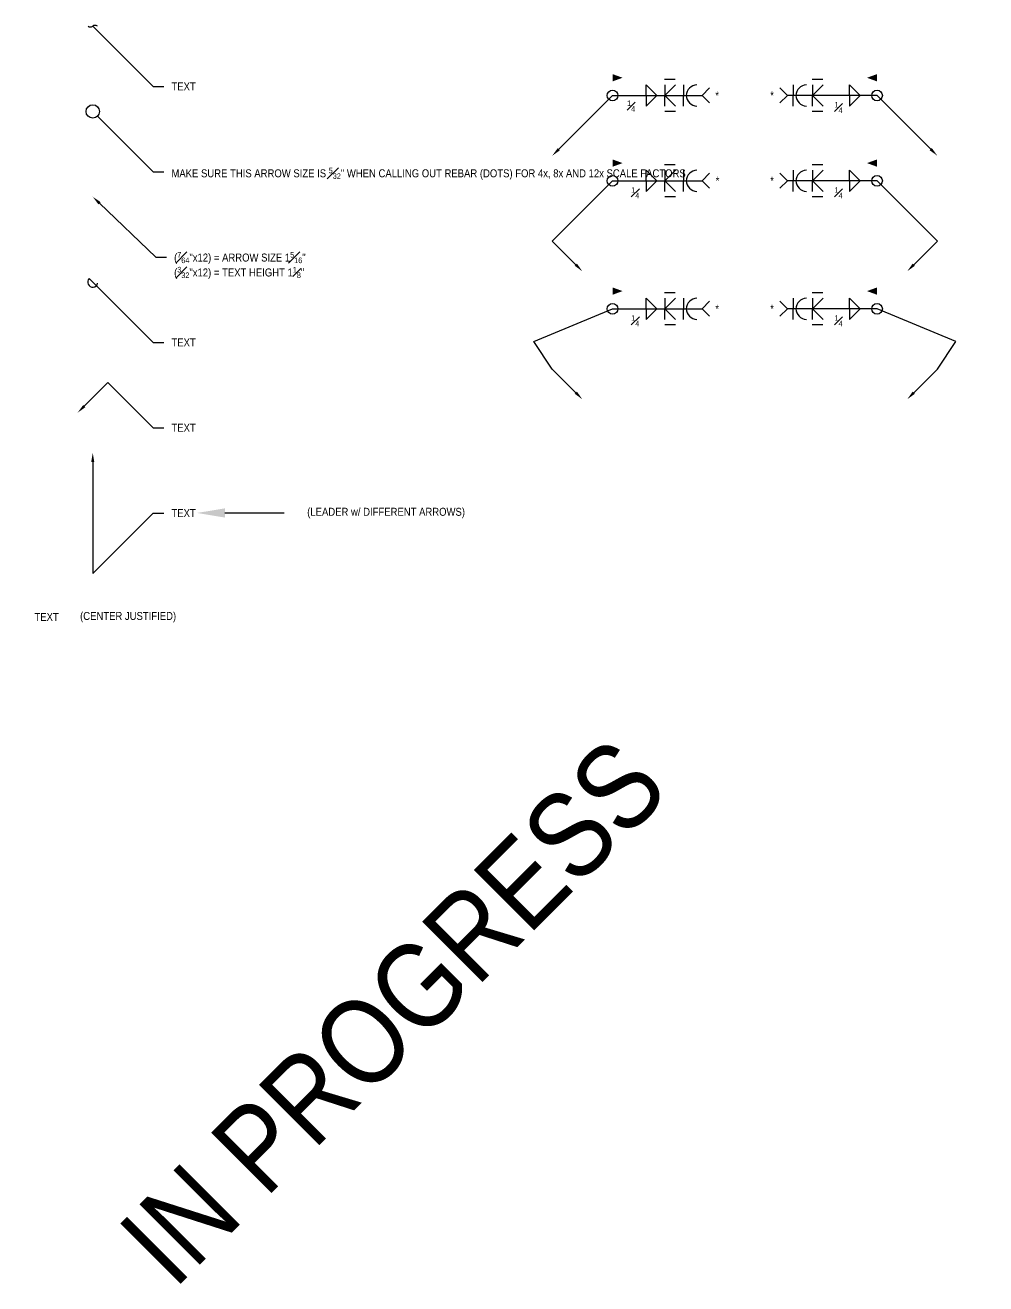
# Model space of a CAD drawing. Header units: inches. Extents: x -16404 to 14624, y -1591 to 16152.
# Drawn here: x 6946.3 to 6991.3, y -135.6 to -76.6 of the extents above; entities that cross this region are included whole.
import ezdxf
from ezdxf import colors
from ezdxf.entities.mleader import LeaderData, LeaderLine
from ezdxf.math import Vec2, Vec3

# ---------------------------------------------------------------- set-up
doc = ezdxf.new("R2010")
doc.units = ezdxf.units.IN
doc.header["$LTSCALE"] = 24
doc.header["$MEASUREMENT"] = 0
doc.layers.get('0').update_dxf_attribs({"linetype": 'CONTINUOUS'})
for name, color, linetype in [('S-ANNO-NOTE', 4, 'CONTINUOUS'), ('S-ANNO-NOTE-EXIST', 251, 'CONTINUOUS'), ('S-ROOM-NAME', 252, 'CONTINUOUS')]:
    doc.layers.add(name, color=color, linetype=linetype)
doc.styles.add('Arial', font='arial.ttf', dxfattribs={"width": 0.85})

# ---------------------------------------------------------------- blocks, each defined once
blk = doc.blocks.new('_Integral')
at = {"color": 0, "linetype": 'ByBlock', "lineweight": -2}
for centre, start, end in [((0.44, -0.09), 102, 168), ((-0.44, 0.09), 282, 348)]:
    blk.add_arc(centre, 0.454, start, end, dxfattribs=at)
blk = doc.blocks.new('_DotBlank')
at = {"color": 0, "lineweight": -2}
blk.add_line((-0.5, 0), (-1, 0), dxfattribs=at)
blk.add_circle((0, 0), 0.5, dxfattribs=at)
blk = doc.blocks.new('ARROW-LOOP')
at = {"color": 0}
blk.add_lwpolyline([(-1.81, 0), (0.54, 0, 1.317177), (-0.46, -0.28)], format="xyb", dxfattribs=at)
blk = doc.blocks.new('_ClosedBlank')
at = {"color": 0, "linetype": 'ByBlock', "lineweight": -2}
for p, q in [((-1, 0.17), (0, 0)), ((-1, 0.17), (-1, -0.17)), ((0, 0), (-1, -0.17))]:
    blk.add_line(p, q, dxfattribs=at)

msp = doc.modelspace()

# ---------------------------------------------------------------- linework, layer by layer
at = {"layer": 'S-ANNO-NOTE'}
for p, q in [((6976.75674, -79.15921), (6976.25674, -79.15921)), ((6977.14491, -79.40921), (6977.14491, -79.90921)), ((6982.27997, -79.40921), (6982.27997, -79.90921)), ((6983.67238, -79.15921), (6983.17238, -79.15921)), ((6977.14491, -80.40921), (6977.14491, -79.90921)), ((6982.27997, -80.40921), (6982.27997, -79.90921)), ((6976.77043, -80.65921), (6976.27043, -80.65921)), ((6983.67238, -80.65921), (6983.17238, -80.65921)), ((6976.75674, -83.15921), (6976.25674, -83.15921)), ((6983.67238, -83.15921), (6983.17238, -83.15921)), ((6977.14491, -83.40921), (6977.14491, -83.90921)), ((6982.27997, -83.40921), (6982.27997, -83.90921)), ((6977.14491, -84.40921), (6977.14491, -83.90921)), ((6982.27997, -84.40921), (6982.27997, -83.90921)), ((6976.77043, -84.65921), (6976.27043, -84.65921)), ((6983.67238, -84.65921), (6983.17238, -84.65921)), ((6976.75674, -89.15921), (6976.25674, -89.15921)), ((6977.14491, -89.40921), (6977.14491, -89.90921)), ((6982.27997, -89.40921), (6982.27997, -89.90921)), ((6983.67238, -89.15921), (6983.17238, -89.15921)), ((6977.14491, -90.40921), (6977.14491, -89.90921)), ((6982.27997, -90.40921), (6982.27997, -89.90921)), ((6976.77043, -90.65921), (6976.27043, -90.65921)), ((6983.67238, -90.65921), (6983.17238, -90.65921))]:
    msp.add_line(p, q, dxfattribs=at)
for points in [[(6973.82091, -79.90921, 0, 0, 0), (6973.82091, -79.08022, 0.34202, 0, 0), (6974.29075, -79.08022, 0, 0, 0)], [(6986.21593, -79.90921, 0, 0, 0), (6986.21593, -79.08022, 0.34202, 0, 0), (6985.74608, -79.08022, 0, 0, 0)], [(6973.82091, -83.90921, 0, 0, 0), (6973.82091, -83.08022, 0.34202, 0, 0), (6974.29075, -83.08022, 0, 0, 0)], [(6986.21593, -83.90921, 0, 0, 0), (6986.21593, -83.08022, 0.34202, 0, 0), (6985.74608, -83.08022, 0, 0, 0)], [(6973.82091, -89.90921, 0, 0, 0), (6973.82091, -89.08022, 0.34202, 0, 0), (6974.29075, -89.08022, 0, 0, 0)], [(6986.21593, -89.90921, 0, 0, 0), (6986.21593, -89.08022, 0.34202, 0, 0), (6985.74608, -89.08022, 0, 0, 0)]]:
    msp.add_lwpolyline(points, format="xyseb", dxfattribs=at)
for points in [[(6975.39595, -79.90921), (6975.39595, -79.40921), (6975.89595, -79.90921)], [(6976.27043, -79.40921), (6976.27043, -79.90921), (6976.77043, -79.40921)], [(6978.37197, -80.26277), (6978.01842, -79.90921), (6978.37197, -79.55566)], [(6981.66486, -80.26277), (6982.01842, -79.90921), (6981.66486, -79.55566)], [(6983.18607, -79.40921), (6983.18607, -79.90921), (6983.68607, -79.40921)], [(6984.92601, -79.90921), (6984.92601, -79.40921), (6985.42601, -79.90921)], [(6975.39595, -79.90921), (6975.39595, -80.40921), (6975.89595, -79.90921)], [(6976.27043, -80.40921), (6976.27043, -79.90921), (6976.77043, -80.40921)], [(6983.18607, -80.40921), (6983.18607, -79.90921), (6983.68607, -80.40921)], [(6984.92601, -79.90921), (6984.92601, -80.40921), (6985.42601, -79.90921)], [(6975.39595, -83.90921), (6975.39595, -83.40921), (6975.89595, -83.90921)], [(6976.27043, -83.40921), (6976.27043, -83.90921), (6976.77043, -83.40921)], [(6978.37197, -84.26277), (6978.01842, -83.90921), (6978.37197, -83.55566)], [(6981.66486, -84.26277), (6982.01842, -83.90921), (6981.66486, -83.55566)], [(6983.18607, -83.40921), (6983.18607, -83.90921), (6983.68607, -83.40921)], [(6984.92601, -83.90921), (6984.92601, -83.40921), (6985.42601, -83.90921)], [(6975.39595, -83.90921), (6975.39595, -84.40921), (6975.89595, -83.90921)], [(6976.27043, -84.40921), (6976.27043, -83.90921), (6976.77043, -84.40921)], [(6983.18607, -84.40921), (6983.18607, -83.90921), (6983.68607, -84.40921)], [(6984.92601, -83.90921), (6984.92601, -84.40921), (6985.42601, -83.90921)], [(6975.39595, -89.90921), (6975.39595, -89.40921), (6975.89595, -89.90921)], [(6976.27043, -89.40921), (6976.27043, -89.90921), (6976.77043, -89.40921)], [(6978.37197, -90.26277), (6978.01842, -89.90921), (6978.37197, -89.55566)], [(6981.66486, -90.26277), (6982.01842, -89.90921), (6981.66486, -89.55566)], [(6983.18607, -89.40921), (6983.18607, -89.90921), (6983.68607, -89.40921)], [(6984.92601, -89.90921), (6984.92601, -89.40921), (6985.42601, -89.90921)], [(6975.39595, -89.90921), (6975.39595, -90.40921), (6975.89595, -89.90921)], [(6976.27043, -90.40921), (6976.27043, -89.90921), (6976.77043, -90.40921)], [(6983.18607, -90.40921), (6983.18607, -89.90921), (6983.68607, -90.40921)], [(6984.92601, -89.90921), (6984.92601, -90.40921), (6985.42601, -89.90921)]]:
    msp.add_lwpolyline(points, dxfattribs=at)
for centre in [(6973.82091, -79.90921), (6986.21593, -79.90921), (6973.82091, -83.90921), (6986.21593, -83.90921), (6973.82091, -89.90921), (6986.21593, -89.90921)]:
    msp.add_circle(centre, 0.25, dxfattribs=at)
for centre, start, end in [((6977.8052, -79.94451), 93.7722975, 176.2277025), ((6982.94026, -79.94451), 93.7722975, 176.2277025), ((6977.8052, -79.87392), 183.7722975, 266.2277025), ((6982.94026, -79.87392), 183.7722975, 266.2277025), ((6977.8052, -83.94451), 93.7722975, 176.2277025), ((6982.94026, -83.94451), 93.7722975, 176.2277025), ((6977.8052, -83.87392), 183.7722975, 266.2277025), ((6982.94026, -83.87392), 183.7722975, 266.2277025), ((6977.8052, -89.94451), 93.7722975, 176.2277025), ((6982.94026, -89.94451), 93.7722975, 176.2277025), ((6977.8052, -89.87392), 183.7722975, 266.2277025), ((6982.94026, -89.87392), 183.7722975, 266.2277025)]:
    msp.add_arc(centre, 0.53646, start, end, dxfattribs=at)

# ---------------------------------------------------------------- texts
at = {"layer": 'S-ANNO-NOTE', "char_height": 0.375, "style": 'Arial'}
for s, insert, width, attachment_point in [('\\A1;{\\H0.7x;\\S1#4;}', (6974.50236, -80.14571), 0.6967762, 1), ('*', (6978.63589, -79.90921), 4.2212903, 4), ('*', (6981.38366, -79.90921), 4.8505387, 6), ('\\A1;{\\H0.7x;\\S1#4;}', (6984.60589, -80.20909), 1.2190236, 3), ('*', (6978.65318, -83.90921), 4.8505387, 4), ('*', (6981.38366, -83.90921), 4.8505387, 6), ('\\A1;{\\H0.7x;\\S1#4;}', (6975.07582, -84.20909), 1.2190236, 3), ('\\A1;{\\H0.7x;\\S1#4;}', (6984.60589, -84.20909), 1.2190236, 3), ('\\A1;{\\H0.7x;\\S1#4;}', (6975.07582, -90.20909), 1.2190236, 3), ('*', (6978.63589, -89.90921), 4.2212903, 4), ('*', (6981.38366, -89.90921), 4.8505387, 6), ('\\A1;{\\H0.7x;\\S1#4;}', (6984.60589, -90.20909), 1.2190236, 3), ('TEXT', (6947.29254, -104.35508), 2.9724288, 5)]:
    msp.add_mtext(s, dxfattribs=dict(at, insert=insert, width=width, attachment_point=attachment_point))
at = {"layer": 'S-ANNO-NOTE', "color": 191, "insert": (6948.86178, -104.36401), "char_height": 0.375, "width": 5.2403819, "attachment_point": 4, "style": 'Arial'}
msp.add_mtext('(CENTER JUSTIFIED)', dxfattribs=at)
at = {"layer": 'S-ROOM-NAME', "ltscale": 0.25, "insert": (6963.53831, -122.86634), "char_height": 4, "width": 43.0667056, "attachment_point": 5, "rotation": 45, "style": 'Arial'}
msp.add_mtext('{\\fArial|b0|i0|c0|p34;IN PROGRESS}', dxfattribs=at)

# ---------------------------------------------------------------- leaders
at = {"layer": 'S-ANNO-NOTE'}
ml = msp.add_multileader_mtext('Standard', dxfattribs=at)
ml.set_content('TEXT', color=4, style='Arial')
ml.set_leader_properties(color=2)
ml.set_arrow_properties(name='INTEGRAL')
ml.build(insert=Vec2(0, 0))
ml.multileader.update_dxf_attribs({"dogleg_length": 0.36, "arrow_head_size": 0.4375, "scale": 4})
ctx = ml.context
ctx.base_point, ctx.scale, ctx.char_height, ctx.arrow_head_size, ctx.landing_gap_size, ctx.plane_origin = Vec3(6952.78488, -79.48713), 4, 0.375, 0.4375, 0.36, Vec3(6908.5781, 218.84769)
notes = []
notes.append((ctx, [(0, (1, 1, 0), (6952.28488, -79.48713), (1, 0), 0.5, [(0, [(6949.45645, -76.65871)], 0, [])])]))
ctx.mtext.insert, ctx.mtext.width, ctx.mtext.flow_direction = Vec3(6953.14488, -79.29963), 8, 5
ml = msp.add_multileader_mtext('Standard', dxfattribs=at)
ml.set_content('', color=4, style='Arial')
ml.set_leader_properties(color=2)
ml.build(insert=Vec2(0, 0))
ml.multileader.update_dxf_attribs({"dogleg_length": 1.21451, "arrow_head_size": 0.4375, "scale": 4})
ctx = ml.context
ctx.base_point, ctx.scale, ctx.char_height, ctx.arrow_head_size, ctx.landing_gap_size, ctx.plane_origin = Vec3(6978.01842, -79.90921), 4, 0.375, 0.4375, 0.36, Vec3(6966.79031, -86.93981)
notes.append((ctx, [(0, (1, 1, 0), (6973.82091, -79.90921), (1, 0), 4.19751, [(0, [(6970.99248, -82.73764)], 0, [])])]))
ctx.mtext.insert, ctx.mtext.flow_direction = Vec3(6978.37842, -79.72171), 5
ml = msp.add_multileader_mtext('Standard', dxfattribs=at)
ml.set_content('', color=4, style='Arial')
ml.set_leader_properties(color=2)
ml.build(insert=Vec2(0, 0))
ml.multileader.update_dxf_attribs({"dogleg_length": 1.21451, "arrow_head_size": 0.4375, "scale": 4})
ctx = ml.context
ctx.base_point, ctx.scale, ctx.char_height, ctx.arrow_head_size, ctx.landing_gap_size, ctx.plane_origin = Vec3(6981.29842, -79.90921), 4, 0.375, 0.4375, 0.36, Vec3(6992.58653, -86.93981)
ctx.text_align_type = 2
notes.append((ctx, [(0, (1, 1, 0), (6986.21593, -79.90921), (-1, 0), 4.19751, [(0, [(6989.04436, -82.73764)], 0, [])])]))
ctx.mtext.insert, ctx.mtext.alignment, ctx.mtext.flow_direction = Vec3(6981.65842, -79.72171), 3, 5
ml = msp.add_multileader_mtext('Standard', dxfattribs=at)
ml.set_content('\\A1;{\\C4;MAKE SURE THIS ARROW SIZE IS \\H0.7x;\\S5#32;\\H1.4286x;" WHEN CALLING OUT REBAR (DOTS) FOR 4x, 8x AND 12x SCALE FACTORS}', color=4, style='Arial')
ml.set_leader_properties(color=2)
ml.set_arrow_properties(name='DOTBLANK')
ml.build(insert=Vec2(0, 0))
ml.multileader.update_dxf_attribs({"dogleg_length": 0.36, "arrow_head_size": 0.625, "scale": 4})
ctx = ml.context
ctx.base_point, ctx.scale, ctx.char_height, ctx.arrow_head_size, ctx.landing_gap_size, ctx.plane_origin = Vec3(6952.78488, -83.48713), 4, 0.375, 0.625, 0.36, Vec3(6908.5781, 214.84769)
notes.append((ctx, [(0, (1, 1, 0), (6952.28488, -83.48713), (1, 0), 0.5, [(0, [(6949.45645, -80.65871)], 0, [])])]))
ctx.mtext.insert, ctx.mtext.width, ctx.mtext.defined_height, ctx.mtext.flow_direction = Vec3(6953.14488, -83.29644), 8, 1.25809, 5
ml = msp.add_multileader_mtext('Standard', dxfattribs=at)
ml.set_content('', color=4, style='Arial')
ml.set_leader_properties(color=2)
ml.build(insert=Vec2(0, 0))
ml.multileader.update_dxf_attribs({"dogleg_length": 1.21451, "arrow_head_size": 0.4375, "scale": 4})
ctx = ml.context
ctx.base_point, ctx.scale, ctx.char_height, ctx.arrow_head_size, ctx.landing_gap_size, ctx.plane_origin = Vec3(6978.01842, -83.90921), 4, 0.375, 0.4375, 0.36, Vec3(6966.79031, -90.93981)
notes.append((ctx, [(0, (1, 1, 0), (6973.82091, -83.90921), (1, 0), 4.19751, [(0, [(6972.40669, -88.15185), (6970.99248, -86.73764)], 0, [])])]))
ctx.mtext.insert, ctx.mtext.flow_direction = Vec3(6978.37842, -83.72171), 5
ml = msp.add_multileader_mtext('Standard', dxfattribs=at)
ml.set_content('', color=4, style='Arial')
ml.set_leader_properties(color=2)
ml.build(insert=Vec2(0, 0))
ml.multileader.update_dxf_attribs({"dogleg_length": 1.21451, "arrow_head_size": 0.4375, "scale": 4})
ctx = ml.context
ctx.base_point, ctx.scale, ctx.char_height, ctx.arrow_head_size, ctx.landing_gap_size, ctx.plane_origin = Vec3(6981.29842, -83.90921), 4, 0.375, 0.4375, 0.36, Vec3(6992.58653, -90.93981)
ctx.text_align_type = 2
notes.append((ctx, [(0, (1, 1, 0), (6986.21593, -83.90921), (-1, 0), 4.19751, [(0, [(6987.63014, -88.15185), (6989.04436, -86.73764)], 0, [])])]))
ctx.mtext.insert, ctx.mtext.alignment, ctx.mtext.flow_direction = Vec3(6981.65842, -83.72171), 3, 5
ml = msp.add_multileader_mtext('Standard', dxfattribs=at)
ml.set_content('\\A1;{\\C4;(\\H0.7x;\\S7#64;\\H1.4286x;"x12) = ARROW SIZE 1\\H0.7x;\\S5#16;\\H1.4286x;"\\P(\\H0.7x;\\S3#32;\\H1.4286x;"x12) = TEXT HEIGHT 1\\H0.7x;\\S1#8;\\H1.4286x;"}', color=4, style='Arial')
ml.set_leader_properties(color=2)
ml.build(insert=Vec2(0, 0))
ml.multileader.update_dxf_attribs({"dogleg_length": 0.36, "arrow_head_size": 0.4375, "scale": 4})
ctx = ml.context
ctx.base_point, ctx.scale, ctx.char_height, ctx.arrow_head_size, ctx.landing_gap_size, ctx.plane_origin = Vec3(6952.90929, -87.48713), 4, 0.375, 0.4375, 0.36, Vec3(6908.7025, 210.84769)
notes.append((ctx, [(0, (1, 1, 0), (6952.40929, -87.48713), (1, 0), 0.5, [(0, [(6949.45645, -84.65871)], 0, [])])]))
ctx.mtext.insert, ctx.mtext.width, ctx.mtext.flow_direction = Vec3(6953.26929, -87.24451), 8, 5
ml = msp.add_multileader_mtext('Standard', dxfattribs=at)
ml.set_content('TEXT', color=4, style='Arial')
ml.set_leader_properties(color=2)
ml.set_arrow_properties(name='ARROW-LOOP')
ml.build(insert=Vec2(0, 0))
ml.multileader.update_dxf_attribs({"dogleg_length": 0.36, "arrow_head_size": 0.4375, "scale": 4})
ctx = ml.context
ctx.base_point, ctx.scale, ctx.char_height, ctx.arrow_head_size, ctx.landing_gap_size, ctx.plane_origin = Vec3(6952.78488, -91.48713), 4, 0.375, 0.4375, 0.36, Vec3(6908.5781, 206.84769)
notes.append((ctx, [(0, (1, 1, 0), (6952.28488, -91.48713), (1, 0), 0.5, [(0, [(6949.45645, -88.65871)], 0, [])])]))
ctx.mtext.insert, ctx.mtext.width, ctx.mtext.flow_direction = Vec3(6953.14488, -91.29963), 8, 5
ml = msp.add_multileader_mtext('Standard', dxfattribs=at)
ml.set_content('', color=4, style='Arial')
ml.set_leader_properties(color=2)
ml.build(insert=Vec2(0, 0))
ml.multileader.update_dxf_attribs({"dogleg_length": 1.21451, "arrow_head_size": 0.4375, "scale": 4})
ctx = ml.context
ctx.base_point, ctx.scale, ctx.char_height, ctx.arrow_head_size, ctx.landing_gap_size, ctx.plane_origin = Vec3(6978.01842, -89.90921), 4, 0.375, 0.4375, 0.36, Vec3(6966.79031, -96.93981)
notes.append((ctx, [(0, (1, 1, 0), (6973.82091, -89.90921), (1, 0), 4.19751, [(1, [(6972.40669, -94.15185), (6970.99248, -92.73764), (6970.12539, -91.43995)], 0, [])])]))
ctx.mtext.insert, ctx.mtext.flow_direction = Vec3(6978.37842, -89.72171), 5
ml = msp.add_multileader_mtext('Standard', dxfattribs=at)
ml.set_content('', color=4, style='Arial')
ml.set_leader_properties(color=2)
ml.build(insert=Vec2(0, 0))
ml.multileader.update_dxf_attribs({"dogleg_length": 1.21451, "arrow_head_size": 0.4375, "scale": 4})
ctx = ml.context
ctx.base_point, ctx.scale, ctx.char_height, ctx.arrow_head_size, ctx.landing_gap_size, ctx.plane_origin = Vec3(6981.29842, -89.90921), 4, 0.375, 0.4375, 0.36, Vec3(6992.58653, -96.93981)
ctx.text_align_type = 2
notes.append((ctx, [(0, (1, 1, 0), (6986.21593, -89.90921), (-1, 0), 4.19751, [(1, [(6987.63014, -94.15185), (6989.04436, -92.73764), (6989.91145, -91.43995)], 0, [])])]))
ctx.mtext.insert, ctx.mtext.alignment, ctx.mtext.flow_direction = Vec3(6981.65842, -89.72171), 3, 5
ml = msp.add_multileader_mtext('Standard', dxfattribs=at)
ml.set_content('TEXT', color=4, style='Arial')
ml.set_leader_properties(color=2)
ml.build(insert=Vec2(0, 0))
ml.multileader.update_dxf_attribs({"dogleg_length": 21.88349, "arrow_head_size": 0.4375, "scale": 4})
ctx = ml.context
ctx.base_point, ctx.scale, ctx.char_height, ctx.arrow_head_size, ctx.landing_gap_size, ctx.plane_origin = Vec3(6952.78488, -95.48713), 4, 0.375, 0.4375, 0.36, Vec3(6897.76947, 344.57392)
notes.append((ctx, [(0, (1, 1, 0), (6952.28488, -95.48713), (1, 0), 0.5, [(0, [(6948.74935, -94.78003), (6950.16356, -93.36581)], 0, [])])]))
ctx.mtext.insert, ctx.mtext.width, ctx.mtext.flow_direction = Vec3(6953.14488, -95.29963), 8, 5
ml = msp.add_multileader_mtext('Standard', dxfattribs=at)
ml.set_content('TEXT', color=4, style='Arial')
ml.set_leader_properties(color=2)
ml.build(insert=Vec2(0, 0))
ml.multileader.update_dxf_attribs({"dogleg_length": 0.36, "arrow_head_size": 0.4375, "scale": 4})
ctx = ml.context
ctx.base_point, ctx.scale, ctx.char_height, ctx.arrow_head_size, ctx.landing_gap_size, ctx.plane_origin = Vec3(6952.78488, -99.48713), 4, 0.375, 0.4375, 0.36, Vec3(6908.5781, 198.84769)
notes.append((ctx, [(0, (1, 1, 0), (6952.28488, -99.48713), (1, 0), 0.5, [(1, [(6949.45645, -96.65871), (6949.45645, -102.31556)], 0, [])])]))
ctx.mtext.insert, ctx.mtext.width, ctx.mtext.flow_direction = Vec3(6953.14488, -99.29963), 8, 5
at = {"layer": 'S-ANNO-NOTE', "color": 191}
ml = msp.add_multileader_mtext('Standard', dxfattribs=at)
ml.set_content('(LEADER w/ DIFFERENT ARROWS)', color=191, style='Arial')
ml.set_leader_properties(color=191)
ml.build(insert=Vec2(0, 0))
ml.multileader.update_dxf_attribs({"text_right_attachment_type": 3, "dogleg_length": 0.36, "arrow_head_size": 1.3125, "scale": 12})
ctx = ml.context
ctx.base_point, ctx.scale, ctx.char_height, ctx.arrow_head_size, ctx.landing_gap_size, ctx.plane_origin = Vec3(6958.4273, -99.47984), 12, 0.375, 1.3125, 1.08, Vec3(6943.07002, -0.44377)
ctx.right_attachment = 3
notes.append((ctx, [(0, (1, 1, 0), (6957.9273, -99.47984), (1, 0), 0.5, [(0, [(6954.33945, -99.47984)], 0, [])])]))
ctx.mtext.insert, ctx.mtext.width, ctx.mtext.defined_height, ctx.mtext.flow_direction = Vec3(6959.5073, -99.23722), 9.990418, 1.52714, 5
at = {"layer": 'S-ANNO-NOTE-EXIST'}
ml = msp.add_multileader_mtext('Standard', dxfattribs=at)
ml.set_content('{\\C256;TEXT}', color=4, style='Arial')
ml.set_leader_properties(color=256)
ml.set_arrow_properties(name='INTEGRAL')
ml.build(insert=Vec2(0, 0))
ml.multileader.update_dxf_attribs({"dogleg_length": 0.36, "arrow_head_size": 0.4375, "scale": 4})
ctx = ml.context
ctx.base_point, ctx.scale, ctx.char_height, ctx.arrow_head_size, ctx.landing_gap_size, ctx.plane_origin = Vec3(6922.31429, -79.48713), 4, 0.375, 0.4375, 0.36, Vec3(6876.73191, 218.84769)
notes.append((ctx, [(0, (1, 1, 0), (6921.81429, -79.48713), (1, 0), 0.5, [(0, [(6918.98586, -76.65871)], 0, [])])]))
ctx.mtext.insert, ctx.mtext.width, ctx.mtext.flow_direction = Vec3(6922.67429, -79.29963), 8, 5
ml = msp.add_multileader_mtext('Standard', dxfattribs=at)
ml.set_content('{\\C256;TEXT}', color=4, style='Arial')
ml.set_leader_properties(color=256)
ml.set_arrow_properties(name='DOTBLANK')
ml.build(insert=Vec2(0, 0))
ml.multileader.update_dxf_attribs({"dogleg_length": 0.36, "arrow_head_size": 0.625, "scale": 4})
ctx = ml.context
ctx.base_point, ctx.scale, ctx.char_height, ctx.arrow_head_size, ctx.landing_gap_size, ctx.plane_origin = Vec3(6922.31429, -83.48713), 4, 0.375, 0.625, 0.36, Vec3(6876.73191, 214.84769)
notes.append((ctx, [(0, (1, 1, 0), (6921.81429, -83.48713), (1, 0), 0.5, [(0, [(6918.98586, -80.65871)], 0, [])])]))
ctx.mtext.insert, ctx.mtext.width, ctx.mtext.flow_direction = Vec3(6922.67429, -83.29963), 8, 5
ml = msp.add_multileader_mtext('Standard', dxfattribs=at)
ml.set_content('{\\C256;TEXT}', color=4, style='Arial')
ml.set_leader_properties(color=256)
ml.set_arrow_properties(name='CLOSEDBLANK')
ml.build(insert=Vec2(0, 0))
ml.multileader.update_dxf_attribs({"dogleg_length": 0.36, "arrow_head_size": 0.4375, "scale": 4})
ctx = ml.context
ctx.base_point, ctx.scale, ctx.char_height, ctx.arrow_head_size, ctx.landing_gap_size, ctx.plane_origin = Vec3(6922.31429, -87.48713), 4, 0.375, 0.4375, 0.36, Vec3(6876.73191, 210.84769)
notes.append((ctx, [(0, (1, 1, 0), (6921.81429, -87.48713), (1, 0), 0.5, [(0, [(6918.98586, -84.65871)], 0, [])])]))
ctx.mtext.insert, ctx.mtext.width, ctx.mtext.flow_direction = Vec3(6922.67429, -87.29963), 8, 5
ml = msp.add_multileader_mtext('Standard', dxfattribs=at)
ml.set_content('{\\C256;TEXT}', color=4, style='Arial')
ml.set_leader_properties(color=256)
ml.set_arrow_properties(name='ARROW-LOOP')
ml.build(insert=Vec2(0, 0))
ml.multileader.update_dxf_attribs({"dogleg_length": 0.36, "arrow_head_size": 0.4375, "scale": 4})
ctx = ml.context
ctx.base_point, ctx.scale, ctx.char_height, ctx.arrow_head_size, ctx.landing_gap_size, ctx.plane_origin = Vec3(6922.31429, -91.48713), 4, 0.375, 0.4375, 0.36, Vec3(6876.73191, 206.84769)
notes.append((ctx, [(0, (1, 1, 0), (6921.81429, -91.48713), (1, 0), 0.5, [(0, [(6918.98586, -88.65871)], 0, [])])]))
ctx.mtext.insert, ctx.mtext.width, ctx.mtext.flow_direction = Vec3(6922.67429, -91.29963), 8, 5
for ctx, leaders in notes:
    for number, flags, end, landing, length, lines in leaders:
        leader = LeaderData()
        leader.index, (leader.has_last_leader_line, leader.has_dogleg_vector, leader.attachment_direction) = number, flags
        leader.last_leader_point, leader.dogleg_vector, leader.dogleg_length = Vec3(end), Vec3(landing), length
        for number, points, colour, breaks in lines:
            line = LeaderLine()
            line.index, line.vertices, line.color, line.breaks = number, Vec3.list(points), colors.encode_raw_color(colour), breaks
            leader.lines.append(line)
        ctx.leaders.append(leader)

doc.saveas('drawing.dxf')
